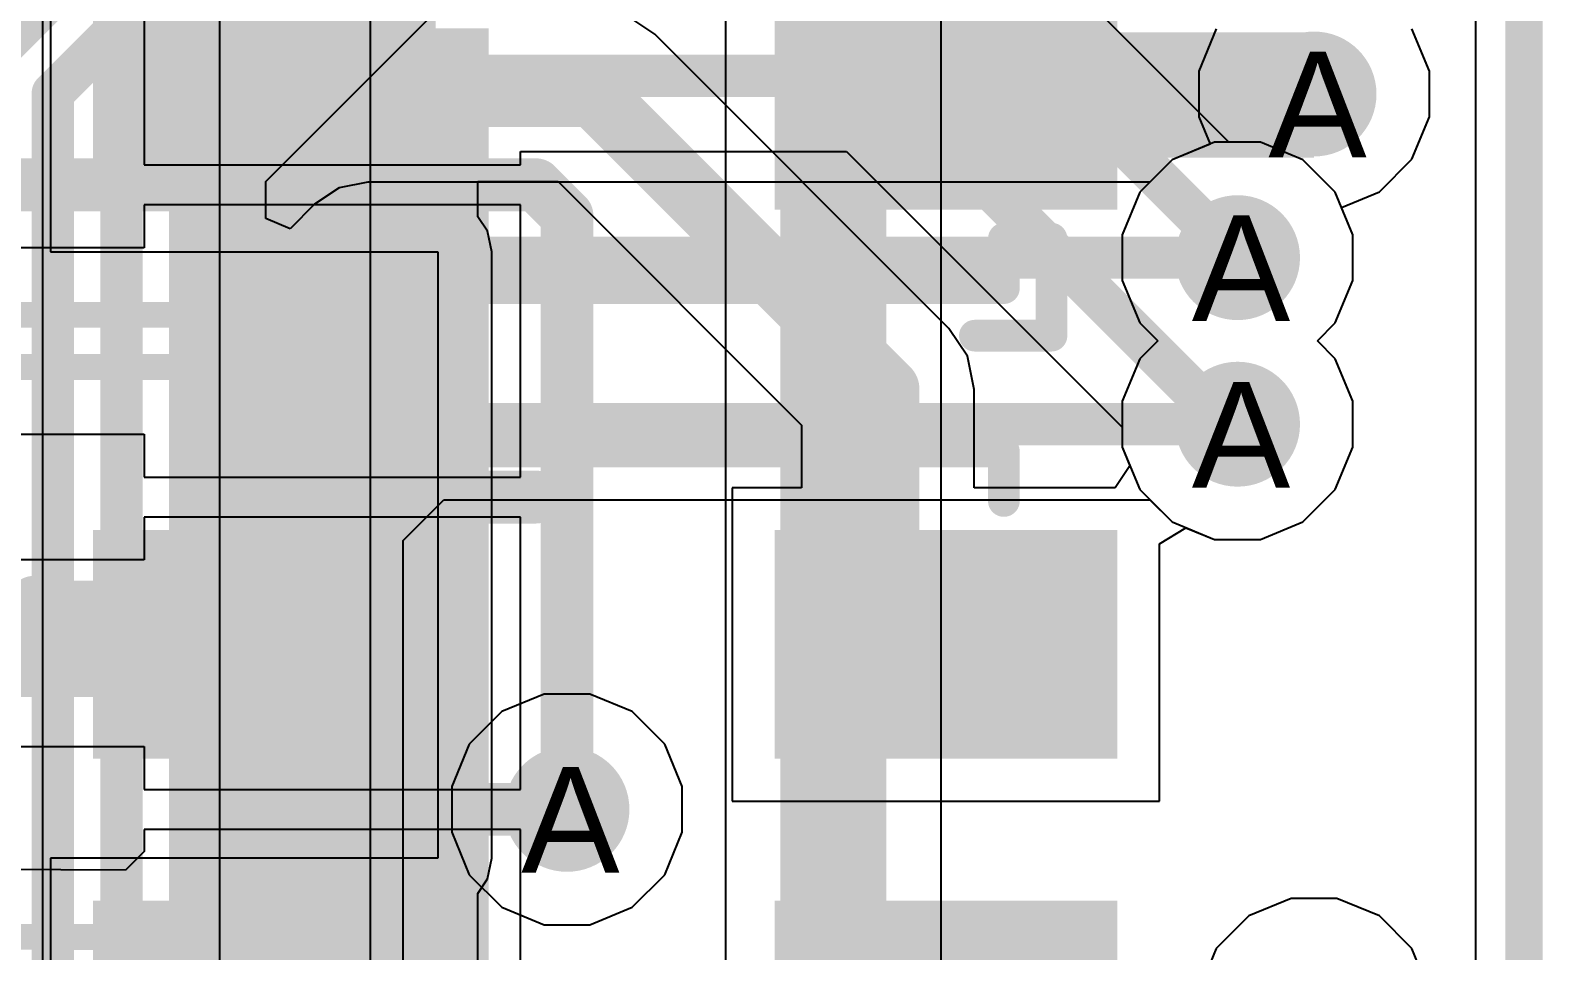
# Model space of a CAD drawing. Header units: inches. Extents: x 0 to 5271, y 0 to 5417.
# Drawn here: x 142.8 to 150.06, y 78.91 to 83.34 of the extents above; entities that cross this region are included whole.
import ezdxf

# ---------------------------------------------------------------- set-up
doc = ezdxf.new("R2010")
doc.units = ezdxf.units.IN
for name, color, linetype in [('Board_Outline', 216, 'Continuous'), ('Bottom Layer', 5, 'Continuous'), ('Bottom Overlay', 54, 'Continuous'), ('Bottom Paste', 16, 'Continuous'), ('Bottom Solder', 6, 'Continuous'), ('Drill Drawing', 1, 'Continuous'), ('L2_GND1', 16, 'Continuous'), ('L3_SIG1', 76, 'Continuous'), ('L4_PWR', 90, 'Continuous'), ('L5_GND2', 156, 'Continuous'), ('L6_SIG2', 130, 'Continuous'), ('L7_GND3', 216, 'Continuous'), ('Top Layer', 1, 'Continuous'), ('Top Overlay', 2, 'Continuous'), ('Top Paste', 8, 'Continuous'), ('Top Solder', 216, 'Continuous'), ('Via Holes', 16, 'Continuous')]:
    doc.layers.add(name, color=color, linetype=linetype)
doc.styles.add('Arial', font='', dxfattribs={"height": 0.2})
doc.styles.get('Arial').set_extended_font_data('Arial')

# ---------------------------------------------------------------- blocks, each defined once
blk = doc.blocks.new('TF31_30S_0_5SH_800__B_121')
at = {"layer": 'Bottom Layer'}
for points in [[(-0.6, -2.275), (-0.9, -2.275), (-0.9, -0.975), (-0.6, -0.975)], [(-0.1, -2.275), (-0.4, -2.275), (-0.4, -0.975), (-0.1, -0.975)], [(0.4, -2.275), (0.1, -2.275), (0.1, -0.975), (0.4, -0.975)], [(0.9, -2.275), (0.6, -2.275), (0.6, -0.975), (0.9, -0.975)], [(1.4, -2.275), (1.1, -2.275), (1.1, -0.975), (1.4, -0.975)], [(1.9, -2.275), (1.6, -2.275), (1.6, -0.975), (1.9, -0.975)], [(2.4, -2.275), (2.1, -2.275), (2.1, -0.975), (2.4, -0.975)], [(2.9, -2.275), (2.6, -2.275), (2.6, -0.975), (2.9, -0.975)], [(3.4, -2.275), (3.1, -2.275), (3.1, -0.975), (3.4, -0.975)]]:
    blk.add_hatch(color=5, dxfattribs=at).paths.add_polyline_path(points)
at = {"layer": 'Bottom Paste'}
for points in [[(-0.6, -2.275), (-0.9, -2.275), (-0.9, -0.975), (-0.6, -0.975)], [(-0.1, -2.275), (-0.4, -2.275), (-0.4, -0.975), (-0.1, -0.975)], [(0.4, -2.275), (0.1, -2.275), (0.1, -0.975), (0.4, -0.975)], [(0.9, -2.275), (0.6, -2.275), (0.6, -0.975), (0.9, -0.975)], [(1.4, -2.275), (1.1, -2.275), (1.1, -0.975), (1.4, -0.975)], [(1.9, -2.275), (1.6, -2.275), (1.6, -0.975), (1.9, -0.975)], [(2.4, -2.275), (2.1, -2.275), (2.1, -0.975), (2.4, -0.975)], [(2.9, -2.275), (2.6, -2.275), (2.6, -0.975), (2.9, -0.975)], [(3.4, -2.275), (3.1, -2.275), (3.1, -0.975), (3.4, -0.975)]]:
    blk.add_hatch(color=16, dxfattribs=at).paths.add_polyline_path(points)
at = {"layer": 'Bottom Solder'}
for points in [[(-0.4984, -2.3766), (-1.0016, -2.3766), (-1.0016, -0.8734), (-0.4984, -0.8734)], [(0.0016, -2.3766), (-0.5016, -2.3766), (-0.5016, -0.8734), (0.0016, -0.8734)], [(0.5016, -2.3766), (-0.0016, -2.3766), (-0.0016, -0.8734), (0.5016, -0.8734)], [(1.0016, -2.3766), (0.4984, -2.3766), (0.4984, -0.8734), (1.0016, -0.8734)], [(1.5016, -2.3766), (0.9984, -2.3766), (0.9984, -0.8734), (1.5016, -0.8734)], [(2.0016, -2.3766), (1.4984, -2.3766), (1.4984, -0.8734), (2.0016, -0.8734)], [(2.5016, -2.3766), (1.9984, -2.3766), (1.9984, -0.8734), (2.5016, -0.8734)], [(3.0016, -2.3766), (2.4984, -2.3766), (2.4984, -0.8734), (3.0016, -0.8734)], [(3.5016, -2.3766), (2.9984, -2.3766), (2.9984, -0.8734), (3.5016, -0.8734)]]:
    blk.add_hatch(color=6, dxfattribs=at).paths.add_polyline_path(points)
at = {"layer": 'Bottom Overlay'}
blk.add_lwpolyline([(9.65, 4.075, 0.127, 0.127, 0), (-9.65, 4.075, 0.127, 0.127, 0)], format="xyseb", dxfattribs=at)
blk = doc.blocks.new('SMD3535_340')
at = {"layer": 'Top Layer'}
for points in [[(-2.41, 1.3885), (-0.865, 1.3885), (-0.865, 0.3915), (-2.41, 0.3915)], [(0.8651, 1.3885), (2.4101, 1.3885), (2.4101, 0.3915), (0.8651, 0.3915)], [(-2.41, -0.3915), (-0.865, -0.3915), (-0.865, -1.3885), (-2.41, -1.3885)], [(0.8651, -0.3915), (2.4101, -0.3915), (2.4101, -1.3885), (0.8651, -1.3885)]]:
    blk.add_hatch(color=1, dxfattribs=at).paths.add_polyline_path(points)
at = {"layer": 'Top Paste'}
for points in [[(-2.41, 1.3885), (-0.865, 1.3885), (-0.865, 0.3915), (-2.41, 0.3915)], [(0.8651, 1.3885), (2.4101, 1.3885), (2.4101, 0.3915), (0.8651, 0.3915)], [(-2.41, -0.3915), (-0.865, -0.3915), (-0.865, -1.3885), (-2.41, -1.3885)], [(0.8651, -0.3915), (2.4101, -0.3915), (2.4101, -1.3885), (0.8651, -1.3885)]]:
    blk.add_hatch(color=8, dxfattribs=at).paths.add_polyline_path(points)
at = {"layer": 'Top Solder'}
for points in [[(-2.4608, 1.4393), (-0.8142, 1.4393), (-0.8142, 0.3407), (-2.4608, 0.3407)], [(0.8143, 1.4393), (2.4609, 1.4393), (2.4609, 0.3407), (0.8143, 0.3407)], [(-2.4608, -0.3407), (-0.8142, -0.3407), (-0.8142, -1.4393), (-2.4608, -1.4393)], [(0.8143, -0.3407), (2.4609, -0.3407), (2.4609, -1.4393), (0.8143, -1.4393)]]:
    blk.add_hatch(color=216, dxfattribs=at).paths.add_polyline_path(points)
at = {"layer": 'Top Overlay'}
for points in [[(-1.9162, 1.5789, 0.1524, 0.1524, 0), (-1.9162, 1.8162, 0.1524, 0.1524, 0)], [(-1.9162, 1.8162, 0.1524, 0.1524, 0), (1.9162, 1.8162, 0.1524, 0.1524, 0)], [(1.9162, 1.5789, 0.1524, 0.1524, 0), (1.9162, 1.8162, 0.1524, 0.1524, 0)], [(-2.7432, 0.8382, 0.254, 0.254, 0), (-2.7432, 1.0922, 0.254, 0.254, 0)], [(-2.7432, 1.0922, 0.254, 0.254, 0), (-2.6162, 0.9652, 0.254, 0.254, 0)], [(-2.7432, 0.8382, 0.254, 0.254, 0), (-2.6162, 0.9652, 0.254, 0.254, 0)], [(2.54, -0.889, 0.254, 0.254, 0), (2.921, -0.889, 0.254, 0.254, 0)], [(-1.9162, -1.8162, 0.1524, 0.1524, 0), (-1.9162, -1.5789, 0.1524, 0.1524, 0)], [(1.9162, -1.8162, 0.1524, 0.1524, 0), (1.9162, -1.5789, 0.1524, 0.1524, 0)], [(2.1448, -2.0448, 0.1524, 0.1524, 0), (2.1448, -1.5789, 0.1524, 0.1524, 0)], [(-1.9162, -1.8162, 0.1524, 0.1524, 0), (1.9162, -1.8162, 0.1524, 0.1524, 0)], [(1.7768, -2.0448, 0.1524, 0.1524, 0), (2.1448, -2.0448, 0.1524, 0.1524, 0)]]:
    blk.add_lwpolyline(points, format="xyseb", dxfattribs=at)
for points in [[(-1.9543, 1.8162, 0.0762, 0.0762, 1), (-1.8781, 1.8162, 0.0762, 0.0762, 1)], [(-1.9543, 1.8162, 0.0762, 0.0762, 1), (-1.8781, 1.8162, 0.0762, 0.0762, 1)], [(1.8781, 1.8162, 0.0762, 0.0762, 1), (1.9543, 1.8162, 0.0762, 0.0762, 1)], [(1.8781, 1.8162, 0.0762, 0.0762, 1), (1.9543, 1.8162, 0.0762, 0.0762, 1)], [(-1.9543, 1.5789, 0.0762, 0.0762, 1), (-1.8781, 1.5789, 0.0762, 0.0762, 1)], [(1.8781, 1.5789, 0.0762, 0.0762, 1), (1.9543, 1.5789, 0.0762, 0.0762, 1)], [(-2.8067, 1.0922, 0.127, 0.127, 1), (-2.6797, 1.0922, 0.127, 0.127, 1)], [(-2.8067, 1.0922, 0.127, 0.127, 1), (-2.6797, 1.0922, 0.127, 0.127, 1)], [(-2.6797, 0.9652, 0.127, 0.127, 1), (-2.5527, 0.9652, 0.127, 0.127, 1)], [(-2.6797, 0.9652, 0.127, 0.127, 1), (-2.5527, 0.9652, 0.127, 0.127, 1)], [(-2.8067, 0.8382, 0.127, 0.127, 1), (-2.6797, 0.8382, 0.127, 0.127, 1)], [(-2.8067, 0.8382, 0.127, 0.127, 1), (-2.6797, 0.8382, 0.127, 0.127, 1)], [(2.4765, -0.889, 0.127, 0.127, 1), (2.6035, -0.889, 0.127, 0.127, 1)], [(2.8575, -0.889, 0.127, 0.127, 1), (2.9845, -0.889, 0.127, 0.127, 1)], [(-1.9543, -1.5789, 0.0762, 0.0762, 1), (-1.8781, -1.5789, 0.0762, 0.0762, 1)], [(1.8781, -1.5789, 0.0762, 0.0762, 1), (1.9543, -1.5789, 0.0762, 0.0762, 1)], [(2.1067, -1.5789, 0.0762, 0.0762, 1), (2.1829, -1.5789, 0.0762, 0.0762, 1)], [(-1.9543, -1.8162, 0.0762, 0.0762, 1), (-1.8781, -1.8162, 0.0762, 0.0762, 1)], [(-1.9543, -1.8162, 0.0762, 0.0762, 1), (-1.8781, -1.8162, 0.0762, 0.0762, 1)], [(1.8781, -1.8162, 0.0762, 0.0762, 1), (1.9543, -1.8162, 0.0762, 0.0762, 1)], [(1.8781, -1.8162, 0.0762, 0.0762, 1), (1.9543, -1.8162, 0.0762, 0.0762, 1)], [(1.7387, -2.0448, 0.0762, 0.0762, 1), (1.8149, -2.0448, 0.0762, 0.0762, 1)], [(2.1067, -2.0448, 0.0762, 0.0762, 1), (2.1829, -2.0448, 0.0762, 0.0762, 1)], [(2.1067, -2.0448, 0.0762, 0.0762, 1), (2.1829, -2.0448, 0.0762, 0.0762, 1)]]:
    blk.add_lwpolyline(points, format="xyseb", close=True, dxfattribs=at)
blk = doc.blocks.new('SMD3535_341')
at = {"layer": 'Top Layer'}
for points in [[(-2.41, 1.3885), (-0.865, 1.3885), (-0.865, 0.3915), (-2.41, 0.3915)], [(0.8651, 1.3885), (2.4101, 1.3885), (2.4101, 0.3915), (0.8651, 0.3915)], [(-2.41, -0.3915), (-0.865, -0.3915), (-0.865, -1.3885), (-2.41, -1.3885)], [(0.8651, -0.3915), (2.4101, -0.3915), (2.4101, -1.3885), (0.8651, -1.3885)]]:
    blk.add_hatch(color=1, dxfattribs=at).paths.add_polyline_path(points)
at = {"layer": 'Top Paste'}
for points in [[(-2.41, 1.3885), (-0.865, 1.3885), (-0.865, 0.3915), (-2.41, 0.3915)], [(0.8651, 1.3885), (2.4101, 1.3885), (2.4101, 0.3915), (0.8651, 0.3915)], [(-2.41, -0.3915), (-0.865, -0.3915), (-0.865, -1.3885), (-2.41, -1.3885)], [(0.8651, -0.3915), (2.4101, -0.3915), (2.4101, -1.3885), (0.8651, -1.3885)]]:
    blk.add_hatch(color=8, dxfattribs=at).paths.add_polyline_path(points)
at = {"layer": 'Top Solder'}
for points in [[(-2.4608, 1.4393), (-0.8142, 1.4393), (-0.8142, 0.3407), (-2.4608, 0.3407)], [(0.8143, 1.4393), (2.4609, 1.4393), (2.4609, 0.3407), (0.8143, 0.3407)], [(-2.4608, -0.3407), (-0.8142, -0.3407), (-0.8142, -1.4393), (-2.4608, -1.4393)], [(0.8143, -0.3407), (2.4609, -0.3407), (2.4609, -1.4393), (0.8143, -1.4393)]]:
    blk.add_hatch(color=216, dxfattribs=at).paths.add_polyline_path(points)
at = {"layer": 'Top Overlay'}
for points in [[(-1.9162, 1.8162, 0.1524, 0.1524, 0), (1.9162, 1.8162, 0.1524, 0.1524, 0)], [(-1.9162, 1.5789, 0.1524, 0.1524, 0), (-1.9162, 1.8162, 0.1524, 0.1524, 0)], [(1.9162, 1.5789, 0.1524, 0.1524, 0), (1.9162, 1.8162, 0.1524, 0.1524, 0)], [(-2.7432, 1.0922, 0.254, 0.254, 0), (-2.6162, 0.9652, 0.254, 0.254, 0)], [(-2.7432, 0.8382, 0.254, 0.254, 0), (-2.7432, 1.0922, 0.254, 0.254, 0)], [(-2.7432, 0.8382, 0.254, 0.254, 0), (-2.6162, 0.9652, 0.254, 0.254, 0)], [(2.54, -0.889, 0.254, 0.254, 0), (2.921, -0.889, 0.254, 0.254, 0)], [(-1.9162, -1.8162, 0.1524, 0.1524, 0), (-1.9162, -1.5789, 0.1524, 0.1524, 0)], [(1.9162, -1.8162, 0.1524, 0.1524, 0), (1.9162, -1.5789, 0.1524, 0.1524, 0)], [(2.1448, -2.0448, 0.1524, 0.1524, 0), (2.1448, -1.5789, 0.1524, 0.1524, 0)], [(-1.9162, -1.8162, 0.1524, 0.1524, 0), (1.9162, -1.8162, 0.1524, 0.1524, 0)], [(1.7768, -2.0448, 0.1524, 0.1524, 0), (2.1448, -2.0448, 0.1524, 0.1524, 0)]]:
    blk.add_lwpolyline(points, format="xyseb", dxfattribs=at)
for points in [[(-1.9543, 1.8162, 0.0762, 0.0762, 1), (-1.8781, 1.8162, 0.0762, 0.0762, 1)], [(-1.9543, 1.8162, 0.0762, 0.0762, 1), (-1.8781, 1.8162, 0.0762, 0.0762, 1)], [(1.8781, 1.8162, 0.0762, 0.0762, 1), (1.9543, 1.8162, 0.0762, 0.0762, 1)], [(1.8781, 1.8162, 0.0762, 0.0762, 1), (1.9543, 1.8162, 0.0762, 0.0762, 1)], [(-1.9543, 1.5789, 0.0762, 0.0762, 1), (-1.8781, 1.5789, 0.0762, 0.0762, 1)], [(1.8781, 1.5789, 0.0762, 0.0762, 1), (1.9543, 1.5789, 0.0762, 0.0762, 1)], [(-2.8067, 1.0922, 0.127, 0.127, 1), (-2.6797, 1.0922, 0.127, 0.127, 1)], [(-2.8067, 1.0922, 0.127, 0.127, 1), (-2.6797, 1.0922, 0.127, 0.127, 1)], [(-2.6797, 0.9652, 0.127, 0.127, 1), (-2.5527, 0.9652, 0.127, 0.127, 1)], [(-2.6797, 0.9652, 0.127, 0.127, 1), (-2.5527, 0.9652, 0.127, 0.127, 1)], [(-2.8067, 0.8382, 0.127, 0.127, 1), (-2.6797, 0.8382, 0.127, 0.127, 1)], [(-2.8067, 0.8382, 0.127, 0.127, 1), (-2.6797, 0.8382, 0.127, 0.127, 1)], [(2.4765, -0.889, 0.127, 0.127, 1), (2.6035, -0.889, 0.127, 0.127, 1)], [(2.8575, -0.889, 0.127, 0.127, 1), (2.9845, -0.889, 0.127, 0.127, 1)], [(-1.9543, -1.5789, 0.0762, 0.0762, 1), (-1.8781, -1.5789, 0.0762, 0.0762, 1)], [(1.8781, -1.5789, 0.0762, 0.0762, 1), (1.9543, -1.5789, 0.0762, 0.0762, 1)], [(2.1067, -1.5789, 0.0762, 0.0762, 1), (2.1829, -1.5789, 0.0762, 0.0762, 1)], [(-1.9543, -1.8162, 0.0762, 0.0762, 1), (-1.8781, -1.8162, 0.0762, 0.0762, 1)], [(-1.9543, -1.8162, 0.0762, 0.0762, 1), (-1.8781, -1.8162, 0.0762, 0.0762, 1)], [(1.8781, -1.8162, 0.0762, 0.0762, 1), (1.9543, -1.8162, 0.0762, 0.0762, 1)], [(1.8781, -1.8162, 0.0762, 0.0762, 1), (1.9543, -1.8162, 0.0762, 0.0762, 1)], [(1.7387, -2.0448, 0.0762, 0.0762, 1), (1.8149, -2.0448, 0.0762, 0.0762, 1)], [(2.1067, -2.0448, 0.0762, 0.0762, 1), (2.1829, -2.0448, 0.0762, 0.0762, 1)], [(2.1067, -2.0448, 0.0762, 0.0762, 1), (2.1829, -2.0448, 0.0762, 0.0762, 1)]]:
    blk.add_lwpolyline(points, format="xyseb", close=True, dxfattribs=at)

msp = doc.modelspace()

# ---------------------------------------------------------------- hatches: boundary and pattern name
at = {"layer": 'Bottom Layer'}
h = msp.add_hatch(color=5, dxfattribs=at)
edge = h.paths.add_edge_path()
edge.add_arc((148.9647, 83.0301), 0.3, 0, 360)
h = msp.add_hatch(color=5, dxfattribs=at)
edge = h.paths.add_edge_path()
edge.add_arc((148.5972, 82.244), 0.3, 0, 360)
h = msp.add_hatch(color=5, dxfattribs=at)
edge = h.paths.add_edge_path()
edge.add_arc((148.5972, 81.444), 0.3, 0, 360)
h = msp.add_hatch(color=5, dxfattribs=at)
edge = h.paths.add_edge_path()
edge.add_arc((145.3752, 79.594), 0.3, 0, 360)
at = {"layer": 'L2_GND1'}
h = msp.add_hatch(color=16, dxfattribs=at)
edge = h.paths.add_edge_path()
edge.add_arc((148.9647, 83.0301), 0.3, 0, 360)
h = msp.add_hatch(color=16, dxfattribs=at)
edge = h.paths.add_edge_path()
edge.add_arc((148.5972, 82.244), 0.3, 0, 360)
h = msp.add_hatch(color=16, dxfattribs=at)
edge = h.paths.add_edge_path()
edge.add_arc((148.5972, 81.444), 0.3, 0, 360)
h = msp.add_hatch(color=16, dxfattribs=at)
edge = h.paths.add_edge_path()
edge.add_arc((145.3752, 79.594), 0.3, 0, 360)
at = {"layer": 'L3_SIG1'}
h = msp.add_hatch(color=76, dxfattribs=at)
edge = h.paths.add_edge_path()
edge.add_arc((148.9647, 83.0301), 0.3, 0, 360)
h = msp.add_hatch(color=76, dxfattribs=at)
edge = h.paths.add_edge_path()
edge.add_arc((148.5972, 82.244), 0.3, 0, 360)
h = msp.add_hatch(color=76, dxfattribs=at)
edge = h.paths.add_edge_path()
edge.add_arc((148.5972, 81.444), 0.3, 0, 360)
h = msp.add_hatch(color=76, dxfattribs=at)
edge = h.paths.add_edge_path()
edge.add_arc((145.3752, 79.594), 0.3, 0, 360)
at = {"layer": 'L4_PWR'}
h = msp.add_hatch(color=90, dxfattribs=at)
edge = h.paths.add_edge_path()
edge.add_arc((148.9647, 83.0301), 0.3, 0, 360)
h = msp.add_hatch(color=90, dxfattribs=at)
edge = h.paths.add_edge_path()
edge.add_arc((148.5972, 82.244), 0.3, 0, 360)
h = msp.add_hatch(color=90, dxfattribs=at)
edge = h.paths.add_edge_path()
edge.add_arc((148.5972, 81.444), 0.3, 0, 360)
h = msp.add_hatch(color=90, dxfattribs=at)
edge = h.paths.add_edge_path()
edge.add_arc((145.3752, 79.594), 0.3, 0, 360)
at = {"layer": 'L5_GND2'}
h = msp.add_hatch(color=156, dxfattribs=at)
edge = h.paths.add_edge_path()
edge.add_arc((148.9647, 83.0301), 0.3, 0, 360)
h = msp.add_hatch(color=156, dxfattribs=at)
edge = h.paths.add_edge_path()
edge.add_arc((148.5972, 82.244), 0.3, 0, 360)
h = msp.add_hatch(color=156, dxfattribs=at)
edge = h.paths.add_edge_path()
edge.add_arc((148.5972, 81.444), 0.3, 0, 360)
h = msp.add_hatch(color=156, dxfattribs=at)
edge = h.paths.add_edge_path()
edge.add_arc((145.3752, 79.594), 0.3, 0, 360)
at = {"layer": 'L6_SIG2'}
h = msp.add_hatch(color=130, dxfattribs=at)
edge = h.paths.add_edge_path()
edge.add_arc((148.9647, 83.0301), 0.3, 0, 360)
h = msp.add_hatch(color=130, dxfattribs=at)
edge = h.paths.add_edge_path()
edge.add_arc((148.5972, 82.244), 0.3, 0, 360)
h = msp.add_hatch(color=130, dxfattribs=at)
edge = h.paths.add_edge_path()
edge.add_arc((148.5972, 81.444), 0.3, 0, 360)
h = msp.add_hatch(color=130, dxfattribs=at)
edge = h.paths.add_edge_path()
edge.add_arc((145.3752, 79.594), 0.3, 0, 360)
at = {"layer": 'L7_GND3'}
h = msp.add_hatch(color=216, dxfattribs=at)
edge = h.paths.add_edge_path()
edge.add_arc((148.9647, 83.0301), 0.3, 0, 360)
h = msp.add_hatch(color=216, dxfattribs=at)
edge = h.paths.add_edge_path()
edge.add_arc((148.5972, 82.244), 0.3, 0, 360)
h = msp.add_hatch(color=216, dxfattribs=at)
edge = h.paths.add_edge_path()
edge.add_arc((148.5972, 81.444), 0.3, 0, 360)
h = msp.add_hatch(color=216, dxfattribs=at)
edge = h.paths.add_edge_path()
edge.add_arc((145.3752, 79.594), 0.3, 0, 360)
at = {"layer": 'Top Layer'}
msp.add_hatch(color=1, dxfattribs=at).paths.add_polyline_path([(148.9647, 82.7251), (148.9647, 83.3262), (147.1958, 83.3262), (147.1958, 82.7251)])
h = msp.add_hatch(color=1, dxfattribs=at)
edge = h.paths.add_edge_path()
edge.add_arc((148.9647, 83.0301), 0.3, 0, 360)
h = msp.add_hatch(color=1, dxfattribs=at)
edge = h.paths.add_edge_path()
edge.add_arc((148.5972, 82.244), 0.3, 0, 360)
h = msp.add_hatch(color=1, dxfattribs=at)
edge = h.paths.add_edge_path()
edge.add_arc((148.5972, 81.444), 0.3, 0, 360)
h = msp.add_hatch(color=1, dxfattribs=at)
edge = h.paths.add_edge_path()
edge.add_arc((145.3752, 79.594), 0.3, 0, 360)
at = {"layer": 'Via Holes'}
h = msp.add_hatch(color=7, dxfattribs=at)
edge = h.paths.add_edge_path()
edge.add_arc((148.9647, 83.0301), 0.15, 0, 360)
h = msp.add_hatch(color=7, dxfattribs=at)
edge = h.paths.add_edge_path()
edge.add_arc((148.5972, 82.244), 0.15, 0, 360)
h = msp.add_hatch(color=7, dxfattribs=at)
edge = h.paths.add_edge_path()
edge.add_arc((148.5972, 81.444), 0.15, 0, 360)
h = msp.add_hatch(color=7, dxfattribs=at)
edge = h.paths.add_edge_path()
edge.add_arc((145.3752, 79.594), 0.15, 0, 360)

# ---------------------------------------------------------------- linework, layer by layer
at = {"layer": 'Board_Outline'}
msp.add_lwpolyline([(150, 0, 0.127, 0.127, 0), (150, 110, 0.127, 0.127, 0)], format="xyseb", dxfattribs=at)
at = {"layer": 'Bottom Layer'}
for p, q in [((149.741, 109.741), (149.741, 68.5799)), ((143.3432, 83.7315), (143.3432, 82.69)), ((148.5559, 82.798), (147.5995, 83.7545)), ((148.7074, 82.798), (148.5559, 82.798)), ((148.911, 82.7137), (148.7074, 82.798)), ((145.1512, 82.69), (145.1512, 82.7545)), ((145.1512, 82.7545), (146.7187, 82.7545)), ((146.7187, 82.7545), (148.0432, 81.43)), ((149.0668, 82.5578), (148.911, 82.7137)), ((143.3432, 82.69), (145.1512, 82.69)), ((149.1512, 82.3542), (149.0668, 82.5578)), ((145.1512, 82.498), (143.3432, 82.498)), ((143.3432, 82.498), (143.3432, 82.2919)), ((145.1512, 81.69), (145.1512, 82.498)), ((149.1512, 82.1338), (149.1512, 82.3542)), ((143.3432, 82.2919), (141.5657, 82.2919)), ((149.0668, 81.9302), (149.1512, 82.1338)), ((148.9806, 81.844), (149.0668, 81.9302)), ((149.0668, 81.7578), (148.9806, 81.844)), ((149.1512, 81.5542), (149.0668, 81.7578)), ((145.1512, 81.19), (145.1512, 81.69)), ((149.1512, 81.3338), (149.1512, 81.5542)), ((141.5657, 81.3961), (143.3432, 81.3961)), ((143.3432, 81.3961), (143.3432, 81.19)), ((148.0432, 81.43), (148.0432, 81.3338)), ((148.0432, 81.3338), (148.1275, 81.1302)), ((149.0668, 81.1302), (149.1512, 81.3338)), ((143.3432, 81.19), (145.1512, 81.19)), ((148.1275, 81.1302), (148.2834, 80.9743)), ((148.911, 80.9743), (149.0668, 81.1302)), ((145.1512, 80.998), (143.3432, 80.998)), ((143.3432, 80.998), (143.3432, 80.7919)), ((145.1512, 80.19), (145.1512, 80.998)), ((148.2834, 80.9743), (148.487, 80.89)), ((148.7074, 80.89), (148.911, 80.9743)), ((148.487, 80.89), (148.7074, 80.89)), ((143.3432, 80.7919), (141.19, 80.7919)), ((145.1512, 79.69), (145.1512, 80.19)), ((140.7432, 79.8961), (143.3432, 79.8961)), ((143.3432, 79.8961), (143.3432, 79.69)), ((143.3432, 79.69), (145.1512, 79.69)), ((145.1512, 79.498), (143.3432, 79.498)), ((143.3432, 79.498), (143.3432, 79.3921)), ((145.1512, 78.69), (145.1512, 79.498)), ((143.3432, 79.3921), (143.2532, 79.3024)), ((143.2532, 79.3024), (140.4163, 79.312))]:
    msp.add_line(p, q, dxfattribs=at)
for points in [[(147.2472, 83.594, 0.2032, 0.2032, 0), (148.5972, 82.244, 0.2032, 0.2032, 0)], [(144.2472, 83.094, 0.2032, 0.2032, 0), (144.2702, 83.117, 0.2032, 0.2032, 0)], [(144.2702, 83.117, 0.2032, 0.2032, 0), (146.8689, 83.117, 0.2032, 0.2032, 0)], [(146.8689, 83.117, 0.2032, 0.2032, 0), (148.5419, 81.444, 0.2032, 0.2032, 0)], [(142.5671, 82.594, 0.254, 0.254, 0), (144.2472, 82.594, 0.254, 0.254, 0)], [(144.2472, 82.594, 0.254, 0.254, 0), (145.2264, 82.594, 0.254, 0.254, 0)], [(145.2264, 82.594, 0.254, 0.254, 0), (145.3752, 82.4452, 0.254, 0.254, 0)], [(145.3752, 79.594, 0.254, 0.254, 0), (145.3752, 82.4452, 0.254, 0.254, 0)], [(143.6228, 81.9696, 0.1242, 0.1242, 0), (143.7472, 82.094, 0.1242, 0.1242, 0)], [(143.7472, 82.094, 0.1242, 0.1242, 0), (144.2472, 82.094, 0.1242, 0.1242, 0)], [(141.3223, 81.9696, 0.1242, 0.1242, 0), (143.6228, 81.9696, 0.1242, 0.1242, 0)], [(141.3223, 81.7184, 0.1242, 0.1242, 0), (143.6228, 81.7184, 0.1242, 0.1242, 0)], [(143.6228, 81.7184, 0.1242, 0.1242, 0), (143.7472, 81.594, 0.1242, 0.1242, 0)], [(143.7472, 81.594, 0.1242, 0.1242, 0), (144.2472, 81.594, 0.1242, 0.1242, 0)], [(148.5419, 81.444, 0.2032, 0.2032, 0), (148.5972, 81.444, 0.2032, 0.2032, 0)], [(144.2472, 81.094, 0.254, 0.254, 0), (145.2264, 81.094, 0.254, 0.254, 0)], [(143.6228, 80.4696, 0.1242, 0.1242, 0), (143.7472, 80.594, 0.1242, 0.1242, 0)], [(143.7472, 80.594, 0.1242, 0.1242, 0), (144.2472, 80.594, 0.1242, 0.1242, 0)], [(140.4999, 80.4696, 0.1242, 0.1242, 0), (143.6228, 80.4696, 0.1242, 0.1242, 0)], [(140.4999, 80.2184, 0.1242, 0.1242, 0), (143.6228, 80.2184, 0.1242, 0.1242, 0)], [(143.6228, 80.2184, 0.1242, 0.1242, 0), (143.7472, 80.094, 0.1242, 0.1242, 0)], [(143.7472, 80.094, 0.1242, 0.1242, 0), (144.2472, 80.094, 0.1242, 0.1242, 0)], [(144.2472, 79.594, 0.254, 0.254, 0), (145.3574, 79.594, 0.254, 0.254, 0)], [(143.6593, 79.0061, 0.1242, 0.1242, 0), (144.2472, 79.094, 0.1242, 0.1242, 0)], [(143.6324, 78.9792, 0.1242, 0.1242, 0), (143.6593, 79.0061, 0.1242, 0.1242, 0)], [(139.6507, 78.9923, 0.1242, 0.1242, 0), (143.5296, 78.9792, 0.1242, 0.1242, 0)], [(143.5296, 78.9792, 0.1242, 0.1242, 0), (143.6324, 78.9792, 0.1242, 0.1242, 0)]]:
    msp.add_lwpolyline(points, format="xyseb", dxfattribs=at)
for points in [[(144.2194, 83.117, 0.1016, 0.1016, 1), (144.321, 83.117, 0.1016, 0.1016, 1)], [(144.2194, 83.117, 0.1016, 0.1016, 1), (144.321, 83.117, 0.1016, 0.1016, 1)], [(146.8181, 83.117, 0.1016, 0.1016, 1), (146.9197, 83.117, 0.1016, 0.1016, 1)], [(146.8181, 83.117, 0.1016, 0.1016, 1), (146.9197, 83.117, 0.1016, 0.1016, 1)], [(144.1964, 83.094, 0.1016, 0.1016, 1), (144.298, 83.094, 0.1016, 0.1016, 1)], [(144.1837, 82.594, 0.127, 0.127, 1), (144.3107, 82.594, 0.127, 0.127, 1)], [(144.1837, 82.594, 0.127, 0.127, 1), (144.3107, 82.594, 0.127, 0.127, 1)], [(145.1629, 82.594, 0.127, 0.127, 1), (145.2899, 82.594, 0.127, 0.127, 1)], [(145.1629, 82.594, 0.127, 0.127, 1), (145.2899, 82.594, 0.127, 0.127, 1)], [(145.3117, 82.4452, 0.127, 0.127, 1), (145.4387, 82.4452, 0.127, 0.127, 1)], [(145.3117, 82.4452, 0.127, 0.127, 1), (145.4387, 82.4452, 0.127, 0.127, 1)], [(148.5464, 82.244, 0.1016, 0.1016, 1), (148.648, 82.244, 0.1016, 0.1016, 1)], [(143.7162, 82.094, 0.0621, 0.0621, 1), (143.7782, 82.094, 0.0621, 0.0621, 1)], [(143.7162, 82.094, 0.0621, 0.0621, 1), (143.7782, 82.094, 0.0621, 0.0621, 1)], [(144.2162, 82.094, 0.0621, 0.0621, 1), (144.2783, 82.094, 0.0621, 0.0621, 1)], [(143.5917, 81.9696, 0.0621, 0.0621, 1), (143.6538, 81.9696, 0.0621, 0.0621, 1)], [(143.5917, 81.9696, 0.0621, 0.0621, 1), (143.6538, 81.9696, 0.0621, 0.0621, 1)], [(143.5917, 81.7184, 0.0621, 0.0621, 1), (143.6538, 81.7184, 0.0621, 0.0621, 1)], [(143.5917, 81.7184, 0.0621, 0.0621, 1), (143.6538, 81.7184, 0.0621, 0.0621, 1)], [(143.7162, 81.594, 0.0621, 0.0621, 1), (143.7782, 81.594, 0.0621, 0.0621, 1)], [(143.7162, 81.594, 0.0621, 0.0621, 1), (143.7782, 81.594, 0.0621, 0.0621, 1)], [(144.2162, 81.594, 0.0621, 0.0621, 1), (144.2783, 81.594, 0.0621, 0.0621, 1)], [(148.4911, 81.444, 0.1016, 0.1016, 1), (148.5927, 81.444, 0.1016, 0.1016, 1)], [(148.4911, 81.444, 0.1016, 0.1016, 1), (148.5927, 81.444, 0.1016, 0.1016, 1)], [(148.5464, 81.444, 0.1016, 0.1016, 1), (148.648, 81.444, 0.1016, 0.1016, 1)], [(144.1837, 81.094, 0.127, 0.127, 1), (144.3107, 81.094, 0.127, 0.127, 1)], [(145.1629, 81.094, 0.127, 0.127, 1), (145.2899, 81.094, 0.127, 0.127, 1)], [(143.7162, 80.594, 0.0621, 0.0621, 1), (143.7782, 80.594, 0.0621, 0.0621, 1)], [(143.7162, 80.594, 0.0621, 0.0621, 1), (143.7782, 80.594, 0.0621, 0.0621, 1)], [(144.2162, 80.594, 0.0621, 0.0621, 1), (144.2783, 80.594, 0.0621, 0.0621, 1)], [(143.5917, 80.4696, 0.0621, 0.0621, 1), (143.6538, 80.4696, 0.0621, 0.0621, 1)], [(143.5917, 80.4696, 0.0621, 0.0621, 1), (143.6538, 80.4696, 0.0621, 0.0621, 1)], [(143.5917, 80.2184, 0.0621, 0.0621, 1), (143.6538, 80.2184, 0.0621, 0.0621, 1)], [(143.5917, 80.2184, 0.0621, 0.0621, 1), (143.6538, 80.2184, 0.0621, 0.0621, 1)], [(143.7162, 80.094, 0.0621, 0.0621, 1), (143.7782, 80.094, 0.0621, 0.0621, 1)], [(143.7162, 80.094, 0.0621, 0.0621, 1), (143.7782, 80.094, 0.0621, 0.0621, 1)], [(144.2162, 80.094, 0.0621, 0.0621, 1), (144.2783, 80.094, 0.0621, 0.0621, 1)], [(144.1837, 79.594, 0.127, 0.127, 1), (144.3107, 79.594, 0.127, 0.127, 1)], [(145.2939, 79.594, 0.127, 0.127, 1), (145.4209, 79.594, 0.127, 0.127, 1)], [(145.3117, 79.594, 0.127, 0.127, 1), (145.4387, 79.594, 0.127, 0.127, 1)], [(144.2162, 79.094, 0.0621, 0.0621, 1), (144.2783, 79.094, 0.0621, 0.0621, 1)], [(143.6282, 79.0061, 0.0621, 0.0621, 1), (143.6903, 79.0061, 0.0621, 0.0621, 1)], [(143.6282, 79.0061, 0.0621, 0.0621, 1), (143.6903, 79.0061, 0.0621, 0.0621, 1)], [(143.4985, 78.9792, 0.0621, 0.0621, 1), (143.5606, 78.9792, 0.0621, 0.0621, 1)], [(143.4985, 78.9792, 0.0621, 0.0621, 1), (143.5606, 78.9792, 0.0621, 0.0621, 1)], [(143.6014, 78.9792, 0.0621, 0.0621, 1), (143.6635, 78.9792, 0.0621, 0.0621, 1)], [(143.6014, 78.9792, 0.0621, 0.0621, 1), (143.6635, 78.9792, 0.0621, 0.0621, 1)]]:
    msp.add_lwpolyline(points, format="xyseb", close=True, dxfattribs=at)
at = {"layer": 'L2_GND1'}
for p, q in [((149.741, 91.5922), (149.741, 74.4681)), ((142.8566, 63.4426), (142.8566, 84.5262)), ((148.4951, 83.3439), (148.4107, 83.1403)), ((149.5187, 83.1403), (149.4344, 83.3439)), ((148.4107, 83.1403), (148.4107, 82.9199)), ((149.5187, 82.9199), (149.5187, 83.1403)), ((148.4107, 82.9199), (148.465, 82.7889)), ((149.4344, 82.7163), (149.5187, 82.9199)), ((148.465, 82.7889), (148.2834, 82.7137)), ((148.2834, 82.7137), (148.1275, 82.5578)), ((149.2786, 82.5605), (149.4344, 82.7163)), ((148.1275, 82.5578), (148.0432, 82.3542)), ((149.0969, 82.4852), (149.2786, 82.5605)), ((149.1512, 82.3542), (149.0969, 82.4852)), ((148.0432, 82.3542), (148.0432, 82.1338)), ((149.1512, 82.1338), (149.1512, 82.3542)), ((148.0432, 82.1338), (148.1275, 81.9302)), ((149.0668, 81.9302), (149.1512, 82.1338)), ((148.1275, 81.9302), (148.2137, 81.844)), ((148.9806, 81.844), (149.0668, 81.9302)), ((148.2137, 81.844), (148.1275, 81.7578)), ((149.0668, 81.7578), (148.9806, 81.844)), ((148.1275, 81.7578), (148.0432, 81.5542)), ((149.1512, 81.5542), (149.0668, 81.7578)), ((148.0432, 81.5542), (148.0432, 81.3338)), ((149.1512, 81.3338), (149.1512, 81.5542)), ((148.0432, 81.3338), (148.1275, 81.1302)), ((149.0668, 81.1302), (149.1512, 81.3338)), ((148.1275, 81.1302), (148.2834, 80.9743)), ((148.911, 80.9743), (149.0668, 81.1302)), ((148.2834, 80.9743), (148.487, 80.89)), ((148.7074, 80.89), (148.911, 80.9743)), ((148.487, 80.89), (148.7074, 80.89)), ((145.265, 80.148), (145.0614, 80.0637)), ((145.4854, 80.148), (145.265, 80.148)), ((145.689, 80.0637), (145.4854, 80.148)), ((145.0614, 80.0637), (144.9056, 79.9078)), ((145.8449, 79.9078), (145.689, 80.0637)), ((144.9056, 79.9078), (144.8212, 79.7042)), ((145.9292, 79.7042), (145.8449, 79.9078)), ((144.8212, 79.7042), (144.8212, 79.4838)), ((145.9292, 79.4838), (145.9292, 79.7042)), ((144.8212, 79.4838), (144.9056, 79.2802)), ((145.8449, 79.2802), (145.9292, 79.4838)), ((144.9056, 79.2802), (145.0614, 79.1243)), ((145.689, 79.1243), (145.8449, 79.2802)), ((148.8545, 79.1664), (148.6509, 79.0821)), ((149.0749, 79.1664), (148.8545, 79.1664)), ((149.2786, 79.0821), (149.0749, 79.1664)), ((145.0614, 79.1243), (145.265, 79.04)), ((145.4854, 79.04), (145.689, 79.1243)), ((148.6509, 79.0821), (148.4951, 78.9263)), ((149.4344, 78.9263), (149.2786, 79.0821)), ((145.265, 79.04), (145.4854, 79.04)), ((148.4951, 78.9263), (148.4107, 78.7226)), ((149.5187, 78.7226), (149.4344, 78.9263))]:
    msp.add_line(p, q, dxfattribs=at)
at = {"layer": 'L3_SIG1'}
for p, q in [((149.741, 109.741), (149.741, 0.259)), ((148.487, 82.798), (148.2834, 82.7137)), ((148.7074, 82.798), (148.487, 82.798)), ((148.911, 82.7137), (148.7074, 82.798)), ((148.2834, 82.7137), (148.1275, 82.5578)), ((149.0668, 82.5578), (148.911, 82.7137)), ((148.1275, 82.5578), (148.0432, 82.3542)), ((149.1512, 82.3542), (149.0668, 82.5578)), ((148.0432, 82.3542), (148.0432, 82.1338)), ((149.1512, 82.1338), (149.1512, 82.3542)), ((148.0432, 82.1338), (148.1275, 81.9302)), ((149.0668, 81.9302), (149.1512, 82.1338)), ((148.1275, 81.9302), (148.2137, 81.844)), ((148.9806, 81.844), (149.0668, 81.9302)), ((148.2137, 81.844), (148.1275, 81.7578)), ((149.0668, 81.7578), (148.9806, 81.844)), ((148.1275, 81.7578), (148.0432, 81.5542)), ((149.1512, 81.5542), (149.0668, 81.7578)), ((148.0432, 81.5542), (148.0432, 81.3338)), ((149.1512, 81.3338), (149.1512, 81.5542)), ((148.0432, 81.3338), (148.1275, 81.1302)), ((149.0668, 81.1302), (149.1512, 81.3338)), ((148.1275, 81.1302), (148.2834, 80.9743)), ((148.911, 80.9743), (149.0668, 81.1302)), ((148.2834, 80.9743), (148.487, 80.89)), ((148.7074, 80.89), (148.911, 80.9743)), ((148.487, 80.89), (148.7074, 80.89))]:
    msp.add_line(p, q, dxfattribs=at)
at = {"layer": 'L4_PWR'}
for p, q in [((149.741, 91.5922), (149.741, 74.4681)), ((148.4951, 83.3439), (148.4107, 83.1403)), ((149.5187, 83.1403), (149.4344, 83.3439)), ((148.4107, 83.1403), (148.4107, 82.9199)), ((149.5187, 82.9199), (149.5187, 83.1403)), ((148.4107, 82.9199), (148.465, 82.7889)), ((149.4344, 82.7163), (149.5187, 82.9199)), ((148.465, 82.7889), (148.2834, 82.7137)), ((148.2834, 82.7137), (148.1275, 82.5578)), ((149.2786, 82.5605), (149.4344, 82.7163)), ((148.1275, 82.5578), (148.0432, 82.3542)), ((149.0969, 82.4852), (149.2786, 82.5605)), ((149.1512, 82.3542), (149.0969, 82.4852)), ((148.0432, 82.3542), (148.0432, 82.1338)), ((149.1512, 82.1338), (149.1512, 82.3542)), ((148.0432, 82.1338), (148.1275, 81.9302)), ((149.0668, 81.9302), (149.1512, 82.1338)), ((148.1275, 81.9302), (148.2137, 81.844)), ((148.9806, 81.844), (149.0668, 81.9302)), ((148.2137, 81.844), (148.1275, 81.7578)), ((149.0668, 81.7578), (148.9806, 81.844)), ((148.1275, 81.7578), (148.0432, 81.5542)), ((149.1512, 81.5542), (149.0668, 81.7578)), ((148.0432, 81.5542), (148.0432, 81.3338)), ((149.1512, 81.3338), (149.1512, 81.5542)), ((148.0432, 81.3338), (148.1275, 81.1302)), ((149.0668, 81.1302), (149.1512, 81.3338)), ((148.1275, 81.1302), (148.2834, 80.9743)), ((148.911, 80.9743), (149.0668, 81.1302)), ((148.2834, 80.9743), (148.487, 80.89)), ((148.7074, 80.89), (148.911, 80.9743)), ((148.487, 80.89), (148.7074, 80.89)), ((145.265, 80.148), (145.0614, 80.0637)), ((145.4854, 80.148), (145.265, 80.148)), ((145.689, 80.0637), (145.4854, 80.148)), ((145.0614, 80.0637), (144.9056, 79.9078)), ((145.8449, 79.9078), (145.689, 80.0637)), ((144.9056, 79.9078), (144.8212, 79.7042)), ((145.9292, 79.7042), (145.8449, 79.9078)), ((144.8212, 79.7042), (144.8212, 79.4838)), ((145.9292, 79.4838), (145.9292, 79.7042)), ((144.8212, 79.4838), (144.9056, 79.2802)), ((145.8449, 79.2802), (145.9292, 79.4838)), ((144.9056, 79.2802), (145.0614, 79.1243)), ((145.689, 79.1243), (145.8449, 79.2802)), ((148.8545, 79.1664), (148.6509, 79.0821)), ((149.0749, 79.1664), (148.8545, 79.1664)), ((149.2786, 79.0821), (149.0749, 79.1664)), ((145.0614, 79.1243), (145.265, 79.04)), ((145.4854, 79.04), (145.689, 79.1243)), ((148.6509, 79.0821), (148.4951, 78.9263)), ((149.4344, 78.9263), (149.2786, 79.0821)), ((145.265, 79.04), (145.4854, 79.04)), ((148.4951, 78.9263), (148.4107, 78.7226)), ((149.5187, 78.7226), (149.4344, 78.9263))]:
    msp.add_line(p, q, dxfattribs=at)
msp.add_lwpolyline([(144.2741, 66.2491, 0.508, 0.508, 0), (144.2741, 88.5988, 0.508, 0.508, 0)], format="xyseb", dxfattribs=at)
at = {"layer": 'L5_GND2'}
for p, q in [((149.741, 109.741), (149.741, 0.259)), ((143.9275, 82.6098), (145.1992, 83.8815)), ((148.487, 82.798), (148.2834, 82.7137)), ((148.7074, 82.798), (148.487, 82.798)), ((148.911, 82.7137), (148.7074, 82.798)), ((148.2834, 82.7137), (148.1763, 82.6066)), ((149.0668, 82.5578), (148.911, 82.7137)), ((143.9275, 82.4314), (143.9275, 82.6098)), ((144.28, 82.579), (144.1624, 82.5004)), ((144.4188, 82.6066), (144.28, 82.579)), ((148.1763, 82.6066), (144.4188, 82.6066)), ((144.4188, 82.6066), (144.4188, 82.6066)), ((149.1512, 82.3542), (149.0668, 82.5578)), ((144.1624, 82.5004), (144.0448, 82.3828)), ((144.1624, 82.5004), (144.1624, 82.5004)), ((144.0448, 82.3828), (143.9275, 82.4314)), ((149.1512, 82.1338), (149.1512, 82.3542)), ((149.0668, 81.9302), (149.1512, 82.1338)), ((148.9806, 81.844), (149.0668, 81.9302)), ((149.0668, 81.7578), (148.9806, 81.844)), ((149.1512, 81.5542), (149.0668, 81.7578)), ((149.1512, 81.3338), (149.1512, 81.5542)), ((149.0668, 81.1302), (149.1512, 81.3338)), ((148.911, 80.9743), (149.0668, 81.1302)), ((144.5879, 80.8861), (144.7832, 81.0814)), ((144.7832, 81.0814), (148.1763, 81.0814)), ((148.1763, 81.0814), (148.2834, 80.9743)), ((148.2834, 80.9743), (148.487, 80.89)), ((148.7074, 80.89), (148.911, 80.9743)), ((144.5879, 65.2789), (144.5879, 80.8861)), ((148.487, 80.89), (148.7074, 80.89))]:
    msp.add_line(p, q, dxfattribs=at)
for points in [[(142.5743, 83.1703, 0.2032, 0.2032, 0), (147.6481, 88.244, 0.2032, 0.2032, 0)], [(142.9045, 83.0335, 0.2032, 0.2032, 0), (145.9618, 86.0908, 0.2032, 0.2032, 0)], [(143.2347, 82.8967, 0.2032, 0.2032, 0), (145.432, 85.094, 0.2032, 0.2032, 0)], [(143.5649, 82.76, 0.2032, 0.2032, 0), (145.049, 84.244, 0.2032, 0.2032, 0)], [(142.9045, 65.8534, 0.2032, 0.2032, 0), (142.9045, 83.0335, 0.2032, 0.2032, 0)], [(143.2347, 65.7166, 0.2032, 0.2032, 0), (143.2347, 82.8967, 0.2032, 0.2032, 0)], [(143.5649, 65.5524, 0.2032, 0.2032, 0), (143.5649, 82.76, 0.2032, 0.2032, 0)], [(143.8951, 81.7204, 0.2032, 0.2032, 0), (144.4188, 82.244, 0.2032, 0.2032, 0)], [(144.4188, 82.244, 0.2032, 0.2032, 0), (148.5972, 82.244, 0.2032, 0.2032, 0)], [(143.8951, 65.4157, 0.2032, 0.2032, 0), (143.8951, 81.7204, 0.2032, 0.2032, 0)], [(144.2253, 81.0363, 0.2032, 0.2032, 0), (144.633, 81.444, 0.2032, 0.2032, 0)], [(144.633, 81.444, 0.2032, 0.2032, 0), (148.5972, 81.444, 0.2032, 0.2032, 0)], [(144.2253, 65.2789, 0.2032, 0.2032, 0), (144.2253, 81.0363, 0.2032, 0.2032, 0)]]:
    msp.add_lwpolyline(points, format="xyseb", dxfattribs=at)
for points in [[(142.8537, 83.0335, 0.1016, 0.1016, 1), (142.9553, 83.0335, 0.1016, 0.1016, 1)], [(142.8537, 83.0335, 0.1016, 0.1016, 1), (142.9553, 83.0335, 0.1016, 0.1016, 1)], [(143.1839, 82.8967, 0.1016, 0.1016, 1), (143.2855, 82.8967, 0.1016, 0.1016, 1)], [(143.1839, 82.8967, 0.1016, 0.1016, 1), (143.2855, 82.8967, 0.1016, 0.1016, 1)], [(143.5141, 82.76, 0.1016, 0.1016, 1), (143.6157, 82.76, 0.1016, 0.1016, 1)], [(143.5141, 82.76, 0.1016, 0.1016, 1), (143.6157, 82.76, 0.1016, 0.1016, 1)], [(144.368, 82.244, 0.1016, 0.1016, 1), (144.4696, 82.244, 0.1016, 0.1016, 1)], [(144.368, 82.244, 0.1016, 0.1016, 1), (144.4696, 82.244, 0.1016, 0.1016, 1)], [(148.5464, 82.244, 0.1016, 0.1016, 1), (148.648, 82.244, 0.1016, 0.1016, 1)], [(143.8443, 81.7204, 0.1016, 0.1016, 1), (143.9459, 81.7204, 0.1016, 0.1016, 1)], [(143.8443, 81.7204, 0.1016, 0.1016, 1), (143.9459, 81.7204, 0.1016, 0.1016, 1)], [(144.5822, 81.444, 0.1016, 0.1016, 1), (144.6838, 81.444, 0.1016, 0.1016, 1)], [(144.5822, 81.444, 0.1016, 0.1016, 1), (144.6838, 81.444, 0.1016, 0.1016, 1)], [(148.5464, 81.444, 0.1016, 0.1016, 1), (148.648, 81.444, 0.1016, 0.1016, 1)], [(144.1745, 81.0363, 0.1016, 0.1016, 1), (144.2761, 81.0363, 0.1016, 0.1016, 1)], [(144.1745, 81.0363, 0.1016, 0.1016, 1), (144.2761, 81.0363, 0.1016, 0.1016, 1)]]:
    msp.add_lwpolyline(points, format="xyseb", close=True, dxfattribs=at)
at = {"layer": 'L6_SIG2'}
for p, q in [((149.741, 109.741), (149.741, 0.259)), ((143.7062, 93.9488), (143.7062, 68.6794)), ((144.4314, 68.5292), (144.4314, 93.7986)), ((146.1369, 87.3366), (146.1369, 69.7485)), ((147.1728, 69.5339), (147.1728, 87.122)), ((148.487, 82.798), (148.2834, 82.7137)), ((148.7074, 82.798), (148.487, 82.798)), ((148.911, 82.7137), (148.7074, 82.798)), ((148.2834, 82.7137), (148.1275, 82.5578)), ((149.0668, 82.5578), (148.911, 82.7137)), ((148.1275, 82.5578), (148.0432, 82.3542)), ((149.1512, 82.3542), (149.0668, 82.5578)), ((148.0432, 82.3542), (148.0432, 82.1338)), ((149.1512, 82.1338), (149.1512, 82.3542)), ((148.0432, 82.1338), (148.1275, 81.9302)), ((149.0668, 81.9302), (149.1512, 82.1338)), ((148.1275, 81.9302), (148.2137, 81.844)), ((148.9806, 81.844), (149.0668, 81.9302)), ((148.2137, 81.844), (148.1275, 81.7578)), ((149.0668, 81.7578), (148.9806, 81.844)), ((148.1275, 81.7578), (148.0432, 81.5542)), ((149.1512, 81.5542), (149.0668, 81.7578)), ((148.0432, 81.5542), (148.0432, 81.3338)), ((149.1512, 81.3338), (149.1512, 81.5542)), ((148.0432, 81.3338), (148.1275, 81.1302)), ((149.0668, 81.1302), (149.1512, 81.3338)), ((148.1275, 81.1302), (148.2834, 80.9743)), ((148.911, 80.9743), (149.0668, 81.1302)), ((148.2834, 80.9743), (148.487, 80.89)), ((148.7074, 80.89), (148.911, 80.9743)), ((148.487, 80.89), (148.7074, 80.89))]:
    msp.add_line(p, q, dxfattribs=at)
for points in [[(144.0688, 68.5292, 0.2032, 0.2032, 0), (144.0688, 93.9488, 0.2032, 0.2032, 0)], [(146.6548, 69.5339, 0.508, 0.508, 0), (146.6548, 87.3366, 0.508, 0.508, 0)]]:
    msp.add_lwpolyline(points, format="xyseb", dxfattribs=at)
at = {"layer": 'L7_GND3'}
for p, q in [((149.741, 109.741), (149.741, 0.259)), ((148.487, 82.798), (148.2834, 82.7137)), ((148.7074, 82.798), (148.487, 82.798)), ((148.911, 82.7137), (148.7074, 82.798)), ((148.2834, 82.7137), (148.1275, 82.5578)), ((149.0668, 82.5578), (148.911, 82.7137)), ((148.1275, 82.5578), (148.0432, 82.3542)), ((149.1512, 82.3542), (149.0668, 82.5578)), ((148.0432, 82.3542), (148.0432, 82.1338)), ((149.1512, 82.1338), (149.1512, 82.3542)), ((148.0432, 82.1338), (148.1275, 81.9302)), ((149.0668, 81.9302), (149.1512, 82.1338)), ((148.1275, 81.9302), (148.2137, 81.844)), ((148.9806, 81.844), (149.0668, 81.9302)), ((148.2137, 81.844), (148.1275, 81.7578)), ((149.0668, 81.7578), (148.9806, 81.844)), ((148.1275, 81.7578), (148.0432, 81.5542)), ((149.1512, 81.5542), (149.0668, 81.7578)), ((148.0432, 81.5542), (148.0432, 81.3338)), ((149.1512, 81.3338), (149.1512, 81.5542)), ((148.0432, 81.3338), (148.1275, 81.1302)), ((149.0668, 81.1302), (149.1512, 81.3338)), ((148.1275, 81.1302), (148.2834, 80.9743)), ((148.911, 80.9743), (149.0668, 81.1302)), ((148.2834, 80.9743), (148.487, 80.89)), ((148.7074, 80.89), (148.911, 80.9743)), ((148.487, 80.89), (148.7074, 80.89))]:
    msp.add_line(p, q, dxfattribs=at)
at = {"layer": 'Top Layer'}
for p, q in [((149.741, 109.741), (149.741, 0.259)), ((142.8942, 83.7766), (142.8942, 82.2716)), ((145.7968, 83.3171), (145.6623, 83.4069)), ((147.2094, 81.9045), (145.7968, 83.3171)), ((148.487, 82.798), (148.2834, 82.7137)), ((148.7074, 82.798), (148.487, 82.798)), ((148.911, 82.7137), (148.7074, 82.798)), ((148.2834, 82.7137), (148.1275, 82.5578)), ((149.0668, 82.5578), (148.911, 82.7137)), ((144.9472, 82.4405), (144.9472, 82.6098)), ((144.9472, 82.6098), (145.3321, 82.6098)), ((145.3321, 82.6098), (146.502, 81.4399)), ((148.1275, 82.5578), (148.0432, 82.3542)), ((149.1512, 82.3542), (149.0668, 82.5578)), ((144.9939, 82.3707), (144.9472, 82.4405)), ((145.0136, 82.2716), (144.9939, 82.3707)), ((148.0432, 82.3542), (148.0432, 82.1338)), ((149.1512, 82.1338), (149.1512, 82.3542)), ((142.8942, 82.2716), (144.7546, 82.2716)), ((144.7546, 82.2716), (144.7546, 79.3589)), ((145.0136, 79.3589), (145.0136, 82.2716)), ((148.0432, 82.1338), (148.1275, 81.9302)), ((149.0668, 81.9302), (149.1512, 82.1338)), ((147.2992, 81.7701), (147.2094, 81.9045)), ((148.1275, 81.9302), (148.2137, 81.844)), ((148.9806, 81.844), (149.0668, 81.9302)), ((148.2137, 81.844), (148.1275, 81.7578)), ((149.0668, 81.7578), (148.9806, 81.844)), ((147.3308, 81.6115), (147.2992, 81.7701)), ((148.1275, 81.7578), (148.0432, 81.5542)), ((149.1512, 81.5542), (149.0668, 81.7578)), ((147.3308, 81.1389), (147.3308, 81.6115)), ((148.0432, 81.5542), (148.0432, 81.3338)), ((149.1512, 81.3338), (149.1512, 81.5542)), ((146.502, 81.4399), (146.502, 81.1389)), ((148.0432, 81.3338), (148.0802, 81.2445)), ((149.0668, 81.1302), (149.1512, 81.3338)), ((148.0802, 81.2445), (148.0096, 81.1389)), ((146.502, 81.1389), (146.1693, 81.1389)), ((146.1693, 81.1389), (146.1693, 79.6339)), ((148.0096, 81.1389), (147.3308, 81.1389)), ((148.911, 80.9743), (149.0668, 81.1302)), ((148.7074, 80.89), (148.911, 80.9743)), ((148.2223, 80.8695), (148.3493, 80.947)), ((148.3493, 80.947), (148.487, 80.89)), ((148.487, 80.89), (148.7074, 80.89)), ((148.2223, 79.6339), (148.2223, 80.8695)), ((146.1693, 79.6339), (148.2223, 79.6339)), ((144.7546, 79.3589), (142.8942, 79.3589)), ((142.8942, 79.3589), (142.8942, 77.8539)), ((144.9939, 79.2598), (145.0136, 79.3589)), ((144.9472, 79.19), (144.9939, 79.2598)), ((144.9472, 77.8539), (144.9472, 79.19))]:
    msp.add_line(p, q, dxfattribs=at)
for points in [[(143.9207, 83.0241, 0.3048, 0.3048, 0), (145.5038, 83.0241, 0.3048, 0.3048, 0)], [(145.5038, 83.0241, 0.3048, 0.3048, 0), (146.9164, 81.6115, 0.3048, 0.3048, 0)], [(146.9164, 80.3864, 0.3048, 0.3048, 0), (146.9164, 81.6115, 0.3048, 0.3048, 0)], [(142.2512, 80.4136, 0.5588, 0.5588, 0), (143.9437, 80.4136, 0.5588, 0.5588, 0)]]:
    msp.add_lwpolyline(points, format="xyseb", dxfattribs=at)
for points in [[(143.8445, 83.0241, 0.1524, 0.1524, 1), (143.9969, 83.0241, 0.1524, 0.1524, 1)], [(145.4276, 83.0241, 0.1524, 0.1524, 1), (145.58, 83.0241, 0.1524, 0.1524, 1)], [(145.4276, 83.0241, 0.1524, 0.1524, 1), (145.58, 83.0241, 0.1524, 0.1524, 1)], [(146.8402, 81.6115, 0.1524, 0.1524, 1), (146.9926, 81.6115, 0.1524, 0.1524, 1)], [(146.8402, 81.6115, 0.1524, 0.1524, 1), (146.9926, 81.6115, 0.1524, 0.1524, 1)], [(143.804, 80.4136, 0.2794, 0.2794, 1), (144.0834, 80.4136, 0.2794, 0.2794, 1)], [(146.8402, 80.3864, 0.1524, 0.1524, 1), (146.9926, 80.3864, 0.1524, 0.1524, 1)]]:
    msp.add_lwpolyline(points, format="xyseb", close=True, dxfattribs=at)

# ---------------------------------------------------------------- block references
at = {"rotation": 270}
msp.add_blockref('TF31_30S_0_5SH_800__B_121', (145.8722, 82.344), dxfattribs=at)
for name, p in [('SMD3535_341', (145.5582, 83.9141)), ('SMD3535_340', (145.5582, 79.4964))]:
    msp.add_blockref(name, p)

# ---------------------------------------------------------------- texts
at = {"layer": 'Drill Drawing', "style": 'Arial'}
for p in [(148.7447, 82.7254), (148.3771, 81.9393), (148.3771, 81.1393), (145.1551, 79.2893)]:
    msp.add_text('A', height=0.508, dxfattribs=at).set_placement(p)

doc.saveas('drawing.dxf')
